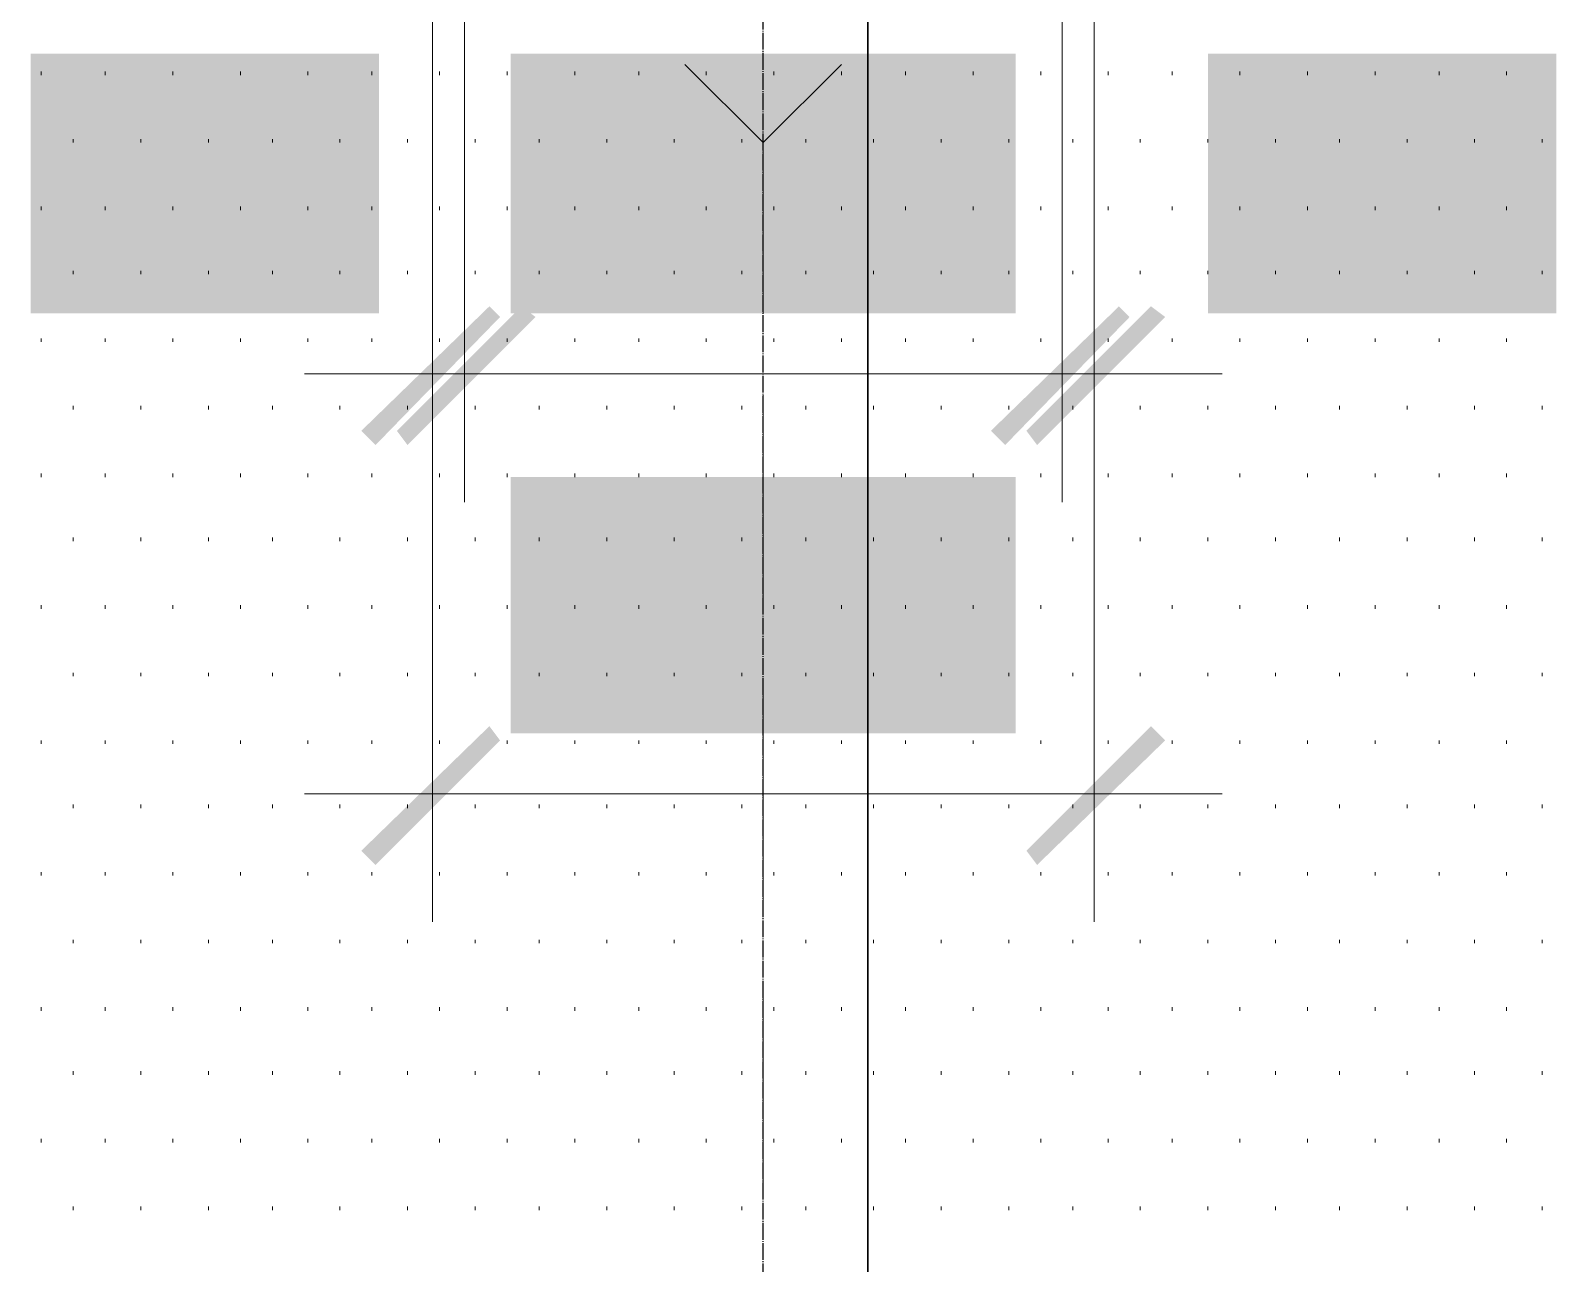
# Model space of a CAD drawing. Header units: millimetres. Extents: x -383313 to -161684, y -117025 to 99224.
# Drawn here: x -326386 to -324570, y -13913 to -12446 of the extents above; entities that cross this region are included whole.
import ezdxf

# ---------------------------------------------------------------- set-up
doc = ezdxf.new("R2010")
doc.units = ezdxf.units.MM
doc.header["$MEASUREMENT"] = 0
doc.linetypes.add('PS-GOST2.303 5', pattern=[24, 20, -1.5, 1, -1.5])
doc.layers.add('001__КОНСТРУКТИВ__Стены наружные', color=7, linetype='Continuous', lineweight=30)
for name, color, linetype in [('PDF_Geometry', 7, 'Continuous'), ('PDF_Solid Fills', 7, 'Continuous'), ('PS_Оси', 5, 'PS-GOST2.303 5')]:
    doc.layers.add(name, color=color, linetype=linetype)

# ---------------------------------------------------------------- blocks, each defined once
blk = doc.blocks.new('A$Cf5759c35')
at = {"layer": 'PDF_Solid Fills'}
for points in [[(32240.9, 5761.6), (32215.5, 5761.6), (32101.2, 5600.7), (32101.2, 5571.1), (32211.3, 5571.1), (32211.3, 5511.8), (32240.9, 5511.8), (32240.9, 5571.1), (32274.8, 5571.1), (32274.8, 5600.7), (32240.9, 5600.7), (32130.8, 5600.7), (32211.3, 5710.8)], [(32240.9, 5761.6), (32211.3, 5710.8), (32211.3, 5600.7), (32130.8, 5600.7), (32240.9, 5600.7)], [(32389.1, 5761.6), (32389.1, 5761.6), (32363.7, 5761.6), (32359.4, 5757.3), (32355.2, 5757.3), (32346.7, 5753.1), (32342.5, 5748.9), (32342.5, 5748.9), (32338.3, 5744.6), (32334, 5736.2), (32389.1, 5736.2), (32389.1, 5736.2), (32397.5, 5736.2), (32401.8, 5736.2), (32410.2, 5731.9), (32414.5, 5727.7), (32418.7, 5723.5), (32422.9, 5715), (32422.9, 5715), (32427.2, 5710.8), (32427.2, 5706.5), (32431.4, 5702.3), (32431.4, 5698.1), (32431.4, 5693.8), (32435.6, 5685.4), (32435.6, 5676.9), (32435.6, 5672.7), (32435.6, 5664.2), (32435.6, 5655.7), (32435.6, 5643), (32435.6, 5634.6), (32435.6, 5634.6), (32435.6, 5621.9), (32435.6, 5613.4), (32435.6, 5604.9), (32435.6, 5596.5), (32435.6, 5592.2), (32435.6, 5583.8), (32431.4, 5575.3), (32431.4, 5571.1), (32431.4, 5566.8), (32427.2, 5562.6), (32427.2, 5558.4), (32422.9, 5554.1), (32422.9, 5549.9), (32418.7, 5545.7), (32410.2, 5541.4), (32406, 5537.2), (32401.8, 5533), (32393.3, 5533), (32389.1, 5533), (32334, 5528.7), (32338.3, 5524.5), (32342.5, 5520.3), (32346.7, 5516), (32355.2, 5516), (32359.4, 5511.8), (32367.9, 5511.8), (32372.1, 5507.6), (32380.6, 5507.6), (32389.1, 5507.6), (32389.1, 5507.6), (32397.5, 5507.6), (32401.8, 5507.6), (32410.2, 5511.8), (32414.5, 5511.8), (32422.9, 5516), (32427.2, 5520.3), (32431.4, 5520.3), (32435.6, 5524.5), (32439.9, 5528.7), (32444.1, 5533), (32448.3, 5537.2), (32452.6, 5545.7), (32452.6, 5549.9), (32456.8, 5558.4), (32461, 5562.6), (32461, 5566.8), (32461, 5571.1), (32465.3, 5575.3), (32465.3, 5583.8), (32465.3, 5588), (32465.3, 5596.5), (32469.5, 5604.9), (32469.5, 5609.2), (32469.5, 5617.6), (32469.5, 5626.1), (32469.5, 5634.6), (32469.5, 5638.8), (32469.5, 5647.3), (32469.5, 5655.7), (32469.5, 5664.2), (32469.5, 5668.4), (32465.3, 5676.9), (32465.3, 5681.1), (32465.3, 5689.6), (32465.3, 5693.8), (32461, 5702.3), (32461, 5706.5), (32456.8, 5715), (32452.6, 5719.2), (32452.6, 5727.7), (32448.3, 5731.9), (32448.3, 5731.9), (32444.1, 5736.2), (32439.9, 5740.4), (32435.6, 5748.9), (32427.2, 5753.1), (32422.9, 5753.1), (32422.9, 5757.3), (32414.5, 5757.3), (32410.2, 5761.6), (32401.8, 5761.6), (32393.3, 5761.6)], [(32833.6, 5757.3), (32672.7, 5757.3), (32672.7, 5727.7), (32795.5, 5727.7), (32791.2, 5727.7), (32791.2, 5723.5), (32787, 5719.2), (32782.8, 5710.8), (32778.5, 5706.5), (32774.3, 5702.3), (32770.1, 5693.8), (32765.8, 5689.6), (32761.6, 5685.4), (32757.4, 5676.9), (32753.1, 5668.4), (32748.9, 5664.2), (32748.9, 5660), (32744.7, 5655.7), (32744.7, 5647.3), (32740.4, 5643), (32736.2, 5634.6), (32736.2, 5630.3), (32732, 5621.9), (32727.7, 5617.6), (32727.7, 5609.2), (32723.5, 5604.9), (32723.5, 5596.5), (32719.3, 5588), (32719.3, 5583.8), (32719.3, 5579.5), (32715, 5571.1), (32715, 5562.6), (32710.8, 5558.4), (32710.8, 5549.9), (32710.8, 5541.4), (32710.8, 5537.2), (32706.6, 5528.7), (32706.6, 5524.5), (32706.6, 5516), (32706.6, 5511.8), (32740.4, 5511.8), (32740.4, 5511.8), (32740.4, 5520.3), (32740.4, 5528.7), (32740.4, 5533), (32740.4, 5541.4), (32744.7, 5549.9), (32744.7, 5554.1), (32744.7, 5562.6), (32748.9, 5566.8), (32748.9, 5575.3), (32748.9, 5579.5), (32753.1, 5583.8), (32753.1, 5592.2), (32757.4, 5596.5), (32757.4, 5604.9), (32761.6, 5609.2), (32761.6, 5617.6), (32765.8, 5621.9), (32770.1, 5630.3), (32770.1, 5634.6), (32774.3, 5643), (32778.5, 5647.3), (32778.5, 5655.7), (32782.8, 5660), (32787, 5668.4), (32791.2, 5672.7), (32795.5, 5681.1), (32799.7, 5685.4), (32803.9, 5693.8), (32808.2, 5698.1), (32808.2, 5706.5), (32812.4, 5710.8), (32816.6, 5715), (32820.9, 5719.2), (32825.1, 5727.7), (32829.3, 5731.9), (32833.6, 5736.2)], [(32981.7, 5761.6), (32960.6, 5761.6), (32956.3, 5757.3), (32952.1, 5753.1), (32947.9, 5744.6), (32943.6, 5740.4), (32939.4, 5736.2), (32935.2, 5727.7), (32930.9, 5727.7), (32922.5, 5723.5), (32918.2, 5719.2), (32914, 5715), (32905.5, 5710.8), (32947.9, 5706.5), (32947.9, 5511.8), (32981.7, 5511.8)], [(33142.6, 5761.6), (33142.6, 5761.6), (33117.2, 5761.6), (33113, 5757.3), (33108.7, 5757.3), (33100.3, 5753.1), (33096, 5748.9), (33096, 5748.9), (33091.8, 5744.6), (33087.6, 5736.2), (33142.6, 5736.2), (33142.6, 5736.2), (33151.1, 5736.2), (33155.3, 5736.2), (33163.8, 5731.9), (33168, 5727.7), (33172.2, 5723.5), (33176.5, 5715), (33176.5, 5715), (33180.7, 5710.8), (33180.7, 5706.5), (33184.9, 5702.3), (33184.9, 5698.1), (33184.9, 5693.8), (33189.2, 5685.4), (33189.2, 5676.9), (33189.2, 5672.7), (33189.2, 5664.2), (33189.2, 5655.7), (33189.2, 5643), (33189.2, 5634.6), (33189.2, 5634.6), (33189.2, 5621.9), (33189.2, 5613.4), (33189.2, 5604.9), (33189.2, 5596.5), (33189.2, 5592.2), (33189.2, 5583.8), (33184.9, 5575.3), (33184.9, 5571.1), (33184.9, 5566.8), (33180.7, 5562.6), (33180.7, 5558.4), (33176.5, 5554.1), (33176.5, 5549.9), (33172.2, 5545.7), (33163.8, 5541.4), (33159.5, 5537.2), (33155.3, 5533), (33146.8, 5533), (33142.6, 5533), (33087.6, 5528.7), (33091.8, 5524.5), (33096, 5520.3), (33100.3, 5516), (33108.7, 5516), (33113, 5511.8), (33121.4, 5511.8), (33125.7, 5507.6), (33134.1, 5507.6), (33142.6, 5507.6), (33142.6, 5507.6), (33151.1, 5507.6), (33155.3, 5507.6), (33163.8, 5511.8), (33168, 5511.8), (33176.5, 5516), (33180.7, 5520.3), (33184.9, 5520.3), (33189.2, 5524.5), (33193.4, 5528.7), (33197.6, 5533), (33201.9, 5537.2), (33206.1, 5545.7), (33206.1, 5549.9), (33210.3, 5558.4), (33214.6, 5562.6), (33214.6, 5566.8), (33214.6, 5571.1), (33218.8, 5575.3), (33218.8, 5583.8), (33218.8, 5588), (33218.8, 5596.5), (33223, 5604.9), (33223, 5609.2), (33223, 5617.6), (33223, 5626.1), (33223, 5634.6), (33223, 5638.8), (33223, 5647.3), (33223, 5655.7), (33223, 5664.2), (33223, 5668.4), (33218.8, 5676.9), (33218.8, 5681.1), (33218.8, 5689.6), (33218.8, 5693.8), (33214.6, 5702.3), (33214.6, 5706.5), (33210.3, 5715), (33206.1, 5719.2), (33206.1, 5727.7), (33201.9, 5731.9), (33201.9, 5731.9), (33197.6, 5736.2), (33193.4, 5740.4), (33189.2, 5748.9), (33180.7, 5753.1), (33176.5, 5753.1), (33176.5, 5757.3), (33168, 5757.3), (33163.8, 5761.6), (33155.3, 5761.6), (33146.8, 5761.6)], [(33637.9, 5761.6), (33612.5, 5761.6), (33498.2, 5600.7), (33498.2, 5571.1), (33608.3, 5571.1), (33608.3, 5511.8), (33637.9, 5511.8), (33637.9, 5571.1), (33671.8, 5571.1), (33671.8, 5600.7), (33637.9, 5600.7), (33527.8, 5600.7), (33608.3, 5710.8)], [(33637.9, 5761.6), (33608.3, 5710.8), (33608.3, 5600.7), (33527.8, 5600.7), (33637.9, 5600.7)], [(33786.1, 5761.6), (33786.1, 5761.6), (33760.7, 5761.6), (33756.4, 5757.3), (33752.2, 5757.3), (33743.7, 5753.1), (33739.5, 5748.9), (33739.5, 5748.9), (33735.3, 5744.6), (33731, 5736.2), (33786.1, 5736.2), (33786.1, 5736.2), (33794.5, 5736.2), (33798.8, 5736.2), (33807.2, 5731.9), (33811.5, 5727.7), (33815.7, 5723.5), (33819.9, 5715), (33819.9, 5715), (33824.2, 5710.8), (33824.2, 5706.5), (33828.4, 5702.3), (33828.4, 5698.1), (33828.4, 5693.8), (33832.6, 5685.4), (33832.6, 5676.9), (33832.6, 5672.7), (33832.6, 5664.2), (33832.6, 5655.7), (33832.6, 5643), (33832.6, 5634.6), (33832.6, 5634.6), (33832.6, 5621.9), (33832.6, 5613.4), (33832.6, 5604.9), (33832.6, 5596.5), (33832.6, 5592.2), (33832.6, 5583.8), (33828.4, 5575.3), (33828.4, 5571.1), (33828.4, 5566.8), (33824.2, 5562.6), (33824.2, 5558.4), (33819.9, 5554.1), (33819.9, 5549.9), (33815.7, 5545.7), (33807.2, 5541.4), (33803, 5537.2), (33798.8, 5533), (33790.3, 5533), (33786.1, 5533), (33731, 5528.7), (33735.3, 5524.5), (33739.5, 5520.3), (33743.7, 5516), (33752.2, 5516), (33756.4, 5511.8), (33764.9, 5511.8), (33769.1, 5507.6), (33777.6, 5507.6), (33786.1, 5507.6), (33786.1, 5507.6), (33794.5, 5507.6), (33798.8, 5507.6), (33807.2, 5511.8), (33811.5, 5511.8), (33819.9, 5516), (33824.2, 5520.3), (33828.4, 5520.3), (33832.6, 5524.5), (33836.9, 5528.7), (33841.1, 5533), (33845.3, 5537.2), (33849.6, 5545.7), (33849.6, 5549.9), (33853.8, 5558.4), (33858, 5562.6), (33858, 5566.8), (33858, 5571.1), (33862.3, 5575.3), (33862.3, 5583.8), (33862.3, 5588), (33862.3, 5596.5), (33866.5, 5604.9), (33866.5, 5609.2), (33866.5, 5617.6), (33866.5, 5626.1), (33866.5, 5634.6), (33866.5, 5638.8), (33866.5, 5647.3), (33866.5, 5655.7), (33866.5, 5664.2), (33866.5, 5668.4), (33862.3, 5676.9), (33862.3, 5681.1), (33862.3, 5689.6), (33862.3, 5693.8), (33858, 5702.3), (33858, 5706.5), (33853.8, 5715), (33849.6, 5719.2), (33849.6, 5727.7), (33845.3, 5731.9), (33845.3, 5731.9), (33841.1, 5736.2), (33836.9, 5740.4), (33832.6, 5748.9), (33824.2, 5753.1), (33819.9, 5753.1), (33819.9, 5757.3), (33811.5, 5757.3), (33807.2, 5761.6), (33798.8, 5761.6), (33790.3, 5761.6)], [(32334, 5736.2), (32329.8, 5731.9), (32325.6, 5727.7), (32321.3, 5719.2), (32317.1, 5715), (32317.1, 5706.5), (32312.9, 5706.5), (32312.9, 5698.1), (32312.9, 5693.8), (32308.6, 5685.4), (32308.6, 5681.1), (32308.6, 5672.7), (32308.6, 5668.4), (32308.6, 5660), (32308.6, 5651.5), (32304.4, 5643), (32304.4, 5634.6), (32304.4, 5630.3), (32304.4, 5621.9), (32308.6, 5613.4), (32308.6, 5604.9), (32308.6, 5596.5), (32308.6, 5588), (32308.6, 5583.8), (32312.9, 5575.3), (32312.9, 5571.1), (32317.1, 5562.6), (32317.1, 5558.4), (32321.3, 5554.1), (32321.3, 5545.7), (32325.6, 5541.4), (32329.8, 5537.2), (32329.8, 5533), (32334, 5528.7), (32389.1, 5533), (32384.8, 5533), (32380.6, 5533), (32372.1, 5537.2), (32367.9, 5537.2), (32363.7, 5541.4), (32355.2, 5545.7), (32351, 5554.1), (32351, 5554.1), (32351, 5558.4), (32346.7, 5562.6), (32346.7, 5566.8), (32342.5, 5571.1), (32342.5, 5579.5), (32342.5, 5583.8), (32338.3, 5592.2), (32338.3, 5600.7), (32338.3, 5609.2), (32338.3, 5617.6), (32338.3, 5626.1), (32338.3, 5634.6), (32338.3, 5643), (32338.3, 5651.5), (32338.3, 5660), (32338.3, 5668.4), (32338.3, 5676.9), (32342.5, 5681.1), (32342.5, 5689.6), (32342.5, 5693.8), (32346.7, 5702.3), (32346.7, 5706.5), (32351, 5710.8), (32351, 5715), (32355.2, 5719.2), (32359.4, 5723.5), (32363.7, 5727.7), (32367.9, 5731.9), (32372.1, 5736.2), (32380.6, 5736.2), (32389.1, 5736.2)], [(33087.6, 5736.2), (33083.3, 5731.9), (33079.1, 5727.7), (33074.9, 5719.2), (33070.6, 5715), (33070.6, 5706.5), (33066.4, 5706.5), (33066.4, 5698.1), (33066.4, 5693.8), (33062.2, 5685.4), (33062.2, 5681.1), (33062.2, 5672.7), (33062.2, 5668.4), (33062.2, 5660), (33062.2, 5651.5), (33057.9, 5643), (33057.9, 5634.6), (33057.9, 5630.3), (33057.9, 5621.9), (33062.2, 5613.4), (33062.2, 5604.9), (33062.2, 5596.5), (33062.2, 5588), (33062.2, 5583.8), (33066.4, 5575.3), (33066.4, 5571.1), (33070.6, 5562.6), (33070.6, 5558.4), (33074.9, 5554.1), (33074.9, 5545.7), (33079.1, 5541.4), (33083.3, 5537.2), (33083.3, 5533), (33087.6, 5528.7), (33142.6, 5533), (33138.4, 5533), (33134.1, 5533), (33125.7, 5537.2), (33121.4, 5537.2), (33117.2, 5541.4), (33108.7, 5545.7), (33104.5, 5554.1), (33104.5, 5554.1), (33104.5, 5558.4), (33100.3, 5562.6), (33100.3, 5566.8), (33096, 5571.1), (33096, 5579.5), (33096, 5583.8), (33091.8, 5592.2), (33091.8, 5600.7), (33091.8, 5609.2), (33091.8, 5617.6), (33091.8, 5626.1), (33091.8, 5634.6), (33091.8, 5643), (33091.8, 5651.5), (33091.8, 5660), (33091.8, 5668.4), (33091.8, 5676.9), (33096, 5681.1), (33096, 5689.6), (33096, 5693.8), (33100.3, 5702.3), (33100.3, 5706.5), (33104.5, 5710.8), (33104.5, 5715), (33108.7, 5719.2), (33113, 5723.5), (33117.2, 5727.7), (33121.4, 5731.9), (33125.7, 5736.2), (33134.1, 5736.2), (33142.6, 5736.2)], [(33731, 5736.2), (33726.8, 5731.9), (33722.6, 5727.7), (33718.3, 5719.2), (33714.1, 5715), (33714.1, 5706.5), (33709.9, 5706.5), (33709.9, 5698.1), (33709.9, 5693.8), (33705.6, 5685.4), (33705.6, 5681.1), (33705.6, 5672.7), (33705.6, 5668.4), (33705.6, 5660), (33705.6, 5651.5), (33701.4, 5643), (33701.4, 5634.6), (33701.4, 5630.3), (33701.4, 5621.9), (33705.6, 5613.4), (33705.6, 5604.9), (33705.6, 5596.5), (33705.6, 5588), (33705.6, 5583.8), (33709.9, 5575.3), (33709.9, 5571.1), (33714.1, 5562.6), (33714.1, 5558.4), (33718.3, 5554.1), (33718.3, 5545.7), (33722.6, 5541.4), (33726.8, 5537.2), (33726.8, 5533), (33731, 5528.7), (33786.1, 5533), (33781.8, 5533), (33777.6, 5533), (33769.1, 5537.2), (33764.9, 5537.2), (33760.7, 5541.4), (33752.2, 5545.7), (33748, 5554.1), (33748, 5554.1), (33748, 5558.4), (33743.7, 5562.6), (33743.7, 5566.8), (33739.5, 5571.1), (33739.5, 5579.5), (33739.5, 5583.8), (33735.3, 5592.2), (33735.3, 5600.7), (33735.3, 5609.2), (33735.3, 5617.6), (33735.3, 5626.1), (33735.3, 5634.6), (33735.3, 5643), (33735.3, 5651.5), (33735.3, 5660), (33735.3, 5668.4), (33735.3, 5676.9), (33739.5, 5681.1), (33739.5, 5689.6), (33739.5, 5693.8), (33743.7, 5702.3), (33743.7, 5706.5), (33748, 5710.8), (33748, 5715), (33752.2, 5719.2), (33756.4, 5723.5), (33760.7, 5727.7), (33764.9, 5731.9), (33769.1, 5736.2), (33777.6, 5736.2), (33786.1, 5736.2)], [(32905.5, 5710.8), (32901.3, 5706.5), (32897.1, 5702.3), (32888.6, 5698.1), (32888.6, 5668.4), (32888.6, 5672.7), (32897.1, 5672.7), (32901.3, 5676.9), (32905.5, 5676.9), (32914, 5681.1), (32922.5, 5685.4), (32922.5, 5685.4), (32926.7, 5689.6), (32935.2, 5693.8), (32939.4, 5698.1), (32943.6, 5702.3), (32947.9, 5706.5)], [(32833.6, 5257.8), (32672.7, 5257.8), (32672.7, 5228.2), (32795.5, 5228.2), (32791.2, 5228.2), (32791.2, 5223.9), (32787, 5219.7), (32782.8, 5211.2), (32778.5, 5207), (32774.3, 5202.8), (32770.1, 5194.3), (32765.8, 5190.1), (32761.6, 5185.8), (32757.4, 5177.4), (32753.1, 5168.9), (32748.9, 5164.7), (32748.9, 5160.4), (32744.7, 5156.2), (32744.7, 5147.7), (32740.4, 5143.5), (32736.2, 5135), (32736.2, 5130.8), (32732, 5122.3), (32727.7, 5118.1), (32727.7, 5109.6), (32723.5, 5105.4), (32723.5, 5096.9), (32719.3, 5088.5), (32719.3, 5084.2), (32719.3, 5080), (32715, 5071.5), (32715, 5063.1), (32710.8, 5058.8), (32710.8, 5050.4), (32710.8, 5041.9), (32710.8, 5037.7), (32706.6, 5029.2), (32706.6, 5025), (32706.6, 5016.5), (32706.6, 5012.3), (32740.4, 5012.3), (32740.4, 5012.3), (32740.4, 5020.7), (32740.4, 5029.2), (32740.4, 5033.4), (32740.4, 5041.9), (32744.7, 5050.4), (32744.7, 5054.6), (32744.7, 5063.1), (32748.9, 5067.3), (32748.9, 5075.8), (32748.9, 5080), (32753.1, 5084.2), (32753.1, 5092.7), (32757.4, 5096.9), (32757.4, 5105.4), (32761.6, 5109.6), (32761.6, 5118.1), (32765.8, 5122.3), (32770.1, 5130.8), (32770.1, 5135), (32774.3, 5143.5), (32778.5, 5147.7), (32778.5, 5156.2), (32782.8, 5160.4), (32787, 5168.9), (32791.2, 5173.1), (32795.5, 5181.6), (32799.7, 5185.8), (32803.9, 5194.3), (32808.2, 5198.5), (32808.2, 5207), (32812.4, 5211.2), (32816.6, 5215.5), (32820.9, 5219.7), (32825.1, 5228.2), (32829.3, 5232.4), (32833.6, 5236.6)], [(32943.6, 5262), (32943.6, 5262), (32922.5, 5262), (32914, 5257.8), (32909.8, 5257.8), (32901.3, 5253.6), (32897.1, 5249.3), (32892.8, 5245.1), (32888.6, 5240.9), (32947.9, 5236.6), (32952.1, 5236.6), (32960.6, 5236.6), (32964.8, 5232.4), (32969, 5232.4), (32977.5, 5228.2), (32981.7, 5223.9), (32981.7, 5219.7), (32986, 5215.5), (32990.2, 5207), (32994.4, 5202.8), (32994.4, 5194.3), (32994.4, 5190.1), (32994.4, 5181.6), (32994.4, 5177.4), (32994.4, 5168.9), (32994.4, 5160.4), (32990.2, 5156.2), (32990.2, 5147.7), (32986, 5143.5), (32981.7, 5139.3), (32977.5, 5135), (32973.3, 5130.8), (32998.7, 5130.8), (32998.7, 5122.3), (32998.7, 5122.3), (32998.7, 5113.9), (32998.7, 5105.4), (32998.7, 5101.2), (32994.4, 5092.7), (32994.4, 5084.2), (32994.4, 5084.2), (32990.2, 5075.8), (32990.2, 5067.3), (32986, 5063.1), (32981.7, 5058.8), (32981.7, 5054.6), (32977.5, 5050.4), (32969, 5041.9), (32964.8, 5037.7), (32960.6, 5037.7), (32956.3, 5033.4), (32947.9, 5033.4), (32939.4, 5033.4), (32998.7, 5029.2), (33002.9, 5033.4), (33007.1, 5041.9), (33011.4, 5046.1), (33011.4, 5054.6), (33015.6, 5058.8), (33019.8, 5067.3), (33019.8, 5067.3), (33019.8, 5071.5), (33024.1, 5075.8), (33024.1, 5084.2), (33024.1, 5088.5), (33028.3, 5096.9), (33028.3, 5101.2), (33028.3, 5109.6), (33028.3, 5118.1), (33028.3, 5126.6), (33028.3, 5135), (33028.3, 5143.5), (33028.3, 5143.5), (33028.3, 5152), (33028.3, 5160.4), (33028.3, 5168.9), (33028.3, 5177.4), (33028.3, 5185.8), (33024.1, 5190.1), (33024.1, 5198.5), (33024.1, 5202.8), (33019.8, 5207), (33019.8, 5211.2), (33019.8, 5215.5), (33015.6, 5219.7), (33011.4, 5228.2), (33007.1, 5232.4), (33002.9, 5236.6), (32998.7, 5240.9), (32994.4, 5245.1), (32990.2, 5249.3), (32981.7, 5253.6), (32977.5, 5257.8), (32969, 5257.8), (32964.8, 5262), (32956.3, 5262), (32952.1, 5262)], [(33142.6, 5262), (33142.6, 5262), (33117.2, 5262), (33113, 5257.8), (33108.7, 5257.8), (33100.3, 5253.6), (33096, 5249.3), (33096, 5249.3), (33091.8, 5245.1), (33087.6, 5236.6), (33142.6, 5236.6), (33142.6, 5236.6), (33151.1, 5236.6), (33155.3, 5236.6), (33163.8, 5232.4), (33168, 5228.2), (33172.2, 5223.9), (33176.5, 5215.5), (33176.5, 5215.5), (33180.7, 5211.2), (33180.7, 5207), (33184.9, 5202.8), (33184.9, 5198.5), (33184.9, 5194.3), (33189.2, 5185.8), (33189.2, 5177.4), (33189.2, 5173.1), (33189.2, 5164.7), (33189.2, 5156.2), (33189.2, 5143.5), (33189.2, 5135), (33189.2, 5135), (33189.2, 5122.3), (33189.2, 5113.9), (33189.2, 5105.4), (33189.2, 5096.9), (33189.2, 5092.7), (33189.2, 5084.2), (33184.9, 5075.8), (33184.9, 5071.5), (33184.9, 5067.3), (33180.7, 5063.1), (33180.7, 5058.8), (33176.5, 5054.6), (33176.5, 5050.4), (33172.2, 5046.1), (33163.8, 5041.9), (33159.5, 5037.7), (33155.3, 5033.4), (33146.8, 5033.4), (33142.6, 5033.4), (33087.6, 5029.2), (33091.8, 5025), (33096, 5020.7), (33100.3, 5016.5), (33108.7, 5016.5), (33113, 5012.3), (33121.4, 5012.3), (33125.7, 5008), (33134.1, 5008), (33142.6, 5008), (33142.6, 5008), (33151.1, 5008), (33155.3, 5008), (33163.8, 5012.3), (33168, 5012.3), (33176.5, 5016.5), (33180.7, 5020.7), (33184.9, 5020.7), (33189.2, 5025), (33193.4, 5029.2), (33197.6, 5033.4), (33201.9, 5037.7), (33206.1, 5046.1), (33206.1, 5050.4), (33210.3, 5058.8), (33214.6, 5063.1), (33214.6, 5067.3), (33214.6, 5071.5), (33218.8, 5075.8), (33218.8, 5084.2), (33218.8, 5088.5), (33218.8, 5096.9), (33223, 5105.4), (33223, 5109.6), (33223, 5118.1), (33223, 5126.6), (33223, 5135), (33223, 5139.3), (33223, 5147.7), (33223, 5156.2), (33223, 5164.7), (33223, 5168.9), (33218.8, 5177.4), (33218.8, 5181.6), (33218.8, 5190.1), (33218.8, 5194.3), (33214.6, 5202.8), (33214.6, 5207), (33210.3, 5215.5), (33206.1, 5219.7), (33206.1, 5228.2), (33201.9, 5232.4), (33201.9, 5232.4), (33197.6, 5236.6), (33193.4, 5240.9), (33189.2, 5249.3), (33180.7, 5253.6), (33176.5, 5253.6), (33176.5, 5257.8), (33168, 5257.8), (33163.8, 5262), (33155.3, 5262), (33146.8, 5262)], [(32888.6, 5240.9), (32884.4, 5236.6), (32880.1, 5232.4), (32875.9, 5223.9), (32871.7, 5219.7), (32871.7, 5215.5), (32867.4, 5207), (32867.4, 5202.8), (32867.4, 5194.3), (32863.2, 5185.8), (32863.2, 5177.4), (32863.2, 5173.1), (32867.4, 5168.9), (32867.4, 5160.4), (32867.4, 5152), (32871.7, 5147.7), (32871.7, 5139.3), (32875.9, 5135), (32880.1, 5130.8), (32880.1, 5122.3), (32884.4, 5118.1), (32947.9, 5122.3), (32939.4, 5122.3), (32935.2, 5126.6), (32926.7, 5126.6), (32922.5, 5130.8), (32918.2, 5135), (32909.8, 5139.3), (32909.8, 5139.3), (32905.5, 5143.5), (32901.3, 5152), (32901.3, 5156.2), (32897.1, 5164.7), (32897.1, 5168.9), (32897.1, 5177.4), (32897.1, 5185.8), (32897.1, 5190.1), (32901.3, 5198.5), (32901.3, 5202.8), (32905.5, 5211.2), (32905.5, 5215.5), (32909.8, 5219.7), (32918.2, 5228.2), (32922.5, 5232.4), (32926.7, 5232.4), (32935.2, 5236.6), (32939.4, 5236.6), (32947.9, 5236.6)], [(33087.6, 5236.6), (33083.3, 5232.4), (33079.1, 5228.2), (33074.9, 5219.7), (33070.6, 5215.5), (33070.6, 5207), (33066.4, 5207), (33066.4, 5198.5), (33066.4, 5194.3), (33062.2, 5185.8), (33062.2, 5181.6), (33062.2, 5173.1), (33062.2, 5168.9), (33062.2, 5160.4), (33062.2, 5152), (33057.9, 5143.5), (33057.9, 5135), (33057.9, 5130.8), (33057.9, 5122.3), (33062.2, 5113.9), (33062.2, 5105.4), (33062.2, 5096.9), (33062.2, 5088.5), (33062.2, 5084.2), (33066.4, 5075.8), (33066.4, 5071.5), (33070.6, 5063.1), (33070.6, 5058.8), (33074.9, 5054.6), (33074.9, 5046.1), (33079.1, 5041.9), (33083.3, 5037.7), (33083.3, 5033.4), (33087.6, 5029.2), (33142.6, 5033.4), (33138.4, 5033.4), (33134.1, 5033.4), (33125.7, 5037.7), (33121.4, 5037.7), (33117.2, 5041.9), (33108.7, 5046.1), (33104.5, 5054.6), (33104.5, 5054.6), (33104.5, 5058.8), (33100.3, 5063.1), (33100.3, 5067.3), (33096, 5071.5), (33096, 5080), (33096, 5084.2), (33091.8, 5092.7), (33091.8, 5101.2), (33091.8, 5109.6), (33091.8, 5118.1), (33091.8, 5126.6), (33091.8, 5135), (33091.8, 5143.5), (33091.8, 5152), (33091.8, 5160.4), (33091.8, 5168.9), (33091.8, 5177.4), (33096, 5181.6), (33096, 5190.1), (33096, 5194.3), (33100.3, 5202.8), (33100.3, 5207), (33104.5, 5211.2), (33104.5, 5215.5), (33108.7, 5219.7), (33113, 5223.9), (33117.2, 5228.2), (33121.4, 5232.4), (33125.7, 5236.6), (33134.1, 5236.6), (33142.6, 5236.6)], [(32973.3, 5130.8), (32964.8, 5126.6), (32952.1, 5126.6), (32947.9, 5122.3), (32884.4, 5118.1), (32888.6, 5118.1), (32897.1, 5113.9), (32901.3, 5109.6), (32905.5, 5105.4), (32914, 5101.2), (32918.2, 5101.2), (32926.7, 5096.9), (32930.9, 5096.9), (32939.4, 5096.9), (32939.4, 5096.9), (32947.9, 5096.9), (32956.3, 5096.9), (32960.6, 5101.2), (32969, 5101.2), (32973.3, 5105.4), (32973.3, 5105.4), (32981.7, 5109.6), (32986, 5113.9), (32990.2, 5118.1), (32994.4, 5122.3), (32998.7, 5130.8)], [(32897.1, 5071.5), (32871.7, 5071.5), (32871.7, 5058.8), (32875.9, 5050.4), (32875.9, 5046.1), (32880.1, 5037.7), (32884.4, 5033.4), (32888.6, 5029.2), (32892.8, 5025), (32892.8, 5020.7), (32901.3, 5016.5), (32905.5, 5016.5), (32909.8, 5012.3), (32918.2, 5012.3), (32926.7, 5008), (32930.9, 5008), (32939.4, 5008), (32943.6, 5008), (32952.1, 5008), (32956.3, 5008), (32964.8, 5012.3), (32969, 5012.3), (32977.5, 5016.5), (32981.7, 5020.7), (32990.2, 5020.7), (32994.4, 5025), (32998.7, 5029.2), (32939.4, 5033.4), (32939.4, 5033.4), (32930.9, 5033.4), (32922.5, 5037.7), (32918.2, 5037.7), (32914, 5041.9), (32909.8, 5046.1), (32905.5, 5050.4), (32901.3, 5058.8), (32901.3, 5063.1)]]:
    blk.add_hatch(color=8, dxfattribs=at).paths.add_polyline_path(points)
at = {"layer": 'PDF_Geometry', "color": 8, "lineweight": 13}
for points in [[(32592.3, 5257.8), (32592.3, 6256.9)], [(33303.5, 5257.8), (33303.5, 6256.9)]]:
    blk.add_lwpolyline(points, close=True, dxfattribs=at)
for points in [[(32554.2, 4758.3), (32554.2, 6218.8), (32554.2, 5257.8)], [(33341.6, 4758.3), (33341.6, 6218.8), (33341.6, 5257.8)], [(32854.7, 5778.5), (32947.9, 5685.4), (33041, 5778.5)], [(32947.9, 5685.4), (32947.9, 5482.2)], [(32744.7, 5410.2), (32592.3, 5410.2), (32554.2, 5410.2), (32401.8, 5410.2)], [(33451.6, 5410.2), (32592.3, 5410.2), (32444.1, 5410.2)], [(33494, 5410.2), (33341.6, 5410.2), (33303.5, 5410.2), (33151.1, 5410.2)], [(32947.9, 5384.8), (32947.9, 5135)], [(32947.9, 5033.4), (32947.9, 4783.7)], [(32401.8, 4910.7), (33494, 4910.7)], [(32947.9, 4682.1), (32947.9, 4432.3)]]:
    blk.add_lwpolyline(points, dxfattribs=at)
at = {"layer": 'PDF_Geometry', "color": 8, "lineweight": 9}
for points in [[(32088.5, 5765.8), (32088.5, 5770)], [(32164.7, 5765.8), (32164.7, 5770)], [(32245.1, 5765.8), (32245.1, 5770)], [(32325.6, 5765.8), (32325.6, 5770)], [(32406, 5765.8), (32406, 5770)], [(32482.2, 5765.8), (32482.2, 5770)], [(32562.6, 5765.8), (32562.6, 5770)], [(32643.1, 5765.8), (32643.1, 5770)], [(32723.5, 5765.8), (32723.5, 5770)], [(32799.7, 5765.8), (32799.7, 5770)], [(32880.1, 5765.8), (32880.1, 5770)], [(32960.6, 5765.8), (32960.6, 5770)], [(33041, 5765.8), (33041, 5770)], [(33117.2, 5765.8), (33117.2, 5770)], [(33197.6, 5765.8), (33197.6, 5770)], [(33278.1, 5765.8), (33278.1, 5770)], [(33358.5, 5765.8), (33358.5, 5770)], [(33434.7, 5765.8), (33434.7, 5770)], [(33515.1, 5765.8), (33515.1, 5770)], [(33595.6, 5765.8), (33595.6, 5770)], [(33676, 5765.8), (33676, 5770)], [(33752.2, 5765.8), (33752.2, 5770)], [(33832.6, 5765.8), (33832.6, 5770)], [(32126.6, 5685.4), (32126.6, 5689.6)], [(32207, 5685.4), (32207, 5689.6)], [(32287.5, 5685.4), (32287.5, 5689.6)], [(32363.7, 5685.4), (32363.7, 5689.6)], [(32444.1, 5685.4), (32444.1, 5689.6)], [(32524.5, 5685.4), (32524.5, 5689.6)], [(32605, 5685.4), (32605, 5689.6)], [(32681.2, 5685.4), (32681.2, 5689.6)], [(32761.6, 5685.4), (32761.6, 5689.6)], [(32842, 5685.4), (32842, 5689.6)], [(32922.5, 5685.4), (32922.5, 5689.6)], [(32998.7, 5685.4), (32998.7, 5689.6)], [(33079.1, 5685.4), (33079.1, 5689.6)], [(33159.5, 5685.4), (33159.5, 5689.6)], [(33240, 5685.4), (33240, 5689.6)], [(33316.2, 5685.4), (33316.2, 5689.6)], [(33396.6, 5685.4), (33396.6, 5689.6)], [(33477, 5685.4), (33477, 5689.6)], [(33557.5, 5685.4), (33557.5, 5689.6)], [(33633.7, 5685.4), (33633.7, 5689.6)], [(33714.1, 5685.4), (33714.1, 5689.6)], [(33794.5, 5685.4), (33794.5, 5689.6)], [(33875, 5685.4), (33875, 5689.6)], [(32088.5, 5604.9), (32088.5, 5609.2)], [(32164.7, 5604.9), (32164.7, 5609.2)], [(32245.1, 5604.9), (32245.1, 5609.2)], [(32325.6, 5604.9), (32325.6, 5609.2)], [(32406, 5604.9), (32406, 5609.2)], [(32482.2, 5604.9), (32482.2, 5609.2)], [(32562.6, 5604.9), (32562.6, 5609.2)], [(32643.1, 5604.9), (32643.1, 5609.2)], [(32723.5, 5604.9), (32723.5, 5609.2)], [(32799.7, 5604.9), (32799.7, 5609.2)], [(32880.1, 5604.9), (32880.1, 5609.2)], [(32960.6, 5604.9), (32960.6, 5609.2)], [(33041, 5604.9), (33041, 5609.2)], [(33117.2, 5604.9), (33117.2, 5609.2)], [(33197.6, 5604.9), (33197.6, 5609.2)], [(33278.1, 5604.9), (33278.1, 5609.2)], [(33358.5, 5604.9), (33358.5, 5609.2)], [(33434.7, 5604.9), (33434.7, 5609.2)], [(33515.1, 5604.9), (33515.1, 5609.2)], [(33595.6, 5604.9), (33595.6, 5609.2)], [(33676, 5604.9), (33676, 5609.2)], [(33752.2, 5604.9), (33752.2, 5609.2)], [(33832.6, 5604.9), (33832.6, 5609.2)], [(32126.6, 5528.7), (32126.6, 5533)], [(32207, 5528.7), (32207, 5533)], [(32287.5, 5528.7), (32287.5, 5533)], [(32363.7, 5528.7), (32363.7, 5533)], [(32444.1, 5528.7), (32444.1, 5533)], [(32524.5, 5528.7), (32524.5, 5533)], [(32605, 5528.7), (32605, 5533)], [(32681.2, 5528.7), (32681.2, 5533)], [(32761.6, 5528.7), (32761.6, 5533)], [(32842, 5528.7), (32842, 5533)], [(32922.5, 5528.7), (32922.5, 5533)], [(32998.7, 5528.7), (32998.7, 5533)], [(33079.1, 5528.7), (33079.1, 5533)], [(33159.5, 5528.7), (33159.5, 5533)], [(33240, 5528.7), (33240, 5533)], [(33316.2, 5528.7), (33316.2, 5533)], [(33396.6, 5528.7), (33396.6, 5533)], [(33477, 5528.7), (33477, 5533)], [(33557.5, 5528.7), (33557.5, 5533)], [(33633.7, 5528.7), (33633.7, 5533)], [(33714.1, 5528.7), (33714.1, 5533)], [(33794.5, 5528.7), (33794.5, 5533)], [(33875, 5528.7), (33875, 5533)], [(32088.5, 5448.3), (32088.5, 5452.5)], [(32164.7, 5448.3), (32164.7, 5452.5)], [(32245.1, 5448.3), (32245.1, 5452.5)], [(32325.6, 5448.3), (32325.6, 5452.5)], [(32406, 5448.3), (32406, 5452.5)], [(32482.2, 5448.3), (32482.2, 5452.5)], [(32562.6, 5448.3), (32562.6, 5452.5)], [(32643.1, 5448.3), (32643.1, 5452.5)], [(32723.5, 5448.3), (32723.5, 5452.5)], [(32799.7, 5448.3), (32799.7, 5452.5)], [(32880.1, 5448.3), (32880.1, 5452.5)], [(32960.6, 5448.3), (32960.6, 5452.5)], [(33041, 5448.3), (33041, 5452.5)], [(33117.2, 5448.3), (33117.2, 5452.5)], [(33197.6, 5448.3), (33197.6, 5452.5)], [(33278.1, 5448.3), (33278.1, 5452.5)], [(33358.5, 5448.3), (33358.5, 5452.5)], [(33434.7, 5448.3), (33434.7, 5452.5)], [(33515.1, 5448.3), (33515.1, 5452.5)], [(33595.6, 5448.3), (33595.6, 5452.5)], [(33676, 5448.3), (33676, 5452.5)], [(33752.2, 5448.3), (33752.2, 5452.5)], [(33832.6, 5448.3), (33832.6, 5452.5)], [(32126.6, 5367.9), (32126.6, 5372.1)], [(32207, 5367.9), (32207, 5372.1)], [(32287.5, 5367.9), (32287.5, 5372.1)], [(32363.7, 5367.9), (32363.7, 5372.1)], [(32444.1, 5367.9), (32444.1, 5372.1)], [(32524.5, 5367.9), (32524.5, 5372.1)], [(32605, 5367.9), (32605, 5372.1)], [(32681.2, 5367.9), (32681.2, 5372.1)], [(32761.6, 5367.9), (32761.6, 5372.1)], [(32842, 5367.9), (32842, 5372.1)], [(32922.5, 5367.9), (32922.5, 5372.1)], [(32998.7, 5367.9), (32998.7, 5372.1)], [(33079.1, 5367.9), (33079.1, 5372.1)], [(33159.5, 5367.9), (33159.5, 5372.1)], [(33240, 5367.9), (33240, 5372.1)], [(33316.2, 5367.9), (33316.2, 5372.1)], [(33396.6, 5367.9), (33396.6, 5372.1)], [(33477, 5367.9), (33477, 5372.1)], [(33557.5, 5367.9), (33557.5, 5372.1)], [(33633.7, 5367.9), (33633.7, 5372.1)], [(33714.1, 5367.9), (33714.1, 5372.1)], [(33794.5, 5367.9), (33794.5, 5372.1)], [(33875, 5367.9), (33875, 5372.1)], [(32088.5, 5287.4), (32088.5, 5291.7)], [(32164.7, 5287.4), (32164.7, 5291.7)], [(32245.1, 5287.4), (32245.1, 5291.7)], [(32325.6, 5287.4), (32325.6, 5291.7)], [(32406, 5287.4), (32406, 5291.7)], [(32482.2, 5287.4), (32482.2, 5291.7)], [(32562.6, 5287.4), (32562.6, 5291.7)], [(32643.1, 5287.4), (32643.1, 5291.7)], [(32723.5, 5287.4), (32723.5, 5291.7)], [(32799.7, 5287.4), (32799.7, 5291.7)], [(32880.1, 5287.4), (32880.1, 5291.7)], [(32960.6, 5287.4), (32960.6, 5291.7)], [(33041, 5287.4), (33041, 5291.7)], [(33117.2, 5287.4), (33117.2, 5291.7)], [(33197.6, 5287.4), (33197.6, 5291.7)], [(33278.1, 5287.4), (33278.1, 5291.7)], [(33358.5, 5287.4), (33358.5, 5291.7)], [(33434.7, 5287.4), (33434.7, 5291.7)], [(33515.1, 5287.4), (33515.1, 5291.7)], [(33595.6, 5287.4), (33595.6, 5291.7)], [(33676, 5287.4), (33676, 5291.7)], [(33752.2, 5287.4), (33752.2, 5291.7)], [(33832.6, 5287.4), (33832.6, 5291.7)], [(32126.6, 5211.2), (32126.6, 5215.5)], [(32207, 5211.2), (32207, 5215.5)], [(32287.5, 5211.2), (32287.5, 5215.5)], [(32363.7, 5211.2), (32363.7, 5215.5)], [(32444.1, 5211.2), (32444.1, 5215.5)], [(32524.5, 5211.2), (32524.5, 5215.5)], [(32605, 5211.2), (32605, 5215.5)], [(32681.2, 5211.2), (32681.2, 5215.5)], [(32761.6, 5211.2), (32761.6, 5215.5)], [(32842, 5211.2), (32842, 5215.5)], [(32922.5, 5211.2), (32922.5, 5215.5)], [(32998.7, 5211.2), (32998.7, 5215.5)], [(33079.1, 5211.2), (33079.1, 5215.5)], [(33159.5, 5211.2), (33159.5, 5215.5)], [(33240, 5211.2), (33240, 5215.5)], [(33316.2, 5211.2), (33316.2, 5215.5)], [(33396.6, 5211.2), (33396.6, 5215.5)], [(33477, 5211.2), (33477, 5215.5)], [(33557.5, 5211.2), (33557.5, 5215.5)], [(33633.7, 5211.2), (33633.7, 5215.5)], [(33714.1, 5211.2), (33714.1, 5215.5)], [(33794.5, 5211.2), (33794.5, 5215.5)], [(33875, 5211.2), (33875, 5215.5)], [(32088.5, 5130.8), (32088.5, 5135)], [(32164.7, 5130.8), (32164.7, 5135)], [(32245.1, 5130.8), (32245.1, 5135)], [(32325.6, 5130.8), (32325.6, 5135)], [(32406, 5130.8), (32406, 5135)], [(32482.2, 5130.8), (32482.2, 5135)], [(32562.6, 5130.8), (32562.6, 5135)], [(32643.1, 5130.8), (32643.1, 5135)], [(32723.5, 5130.8), (32723.5, 5135)], [(32799.7, 5130.8), (32799.7, 5135)], [(32880.1, 5130.8), (32880.1, 5135)], [(32960.6, 5130.8), (32960.6, 5135)], [(33041, 5130.8), (33041, 5135)], [(33117.2, 5130.8), (33117.2, 5135)], [(33197.6, 5130.8), (33197.6, 5135)], [(33278.1, 5130.8), (33278.1, 5135)], [(33358.5, 5130.8), (33358.5, 5135)], [(33434.7, 5130.8), (33434.7, 5135)], [(33515.1, 5130.8), (33515.1, 5135)], [(33595.6, 5130.8), (33595.6, 5135)], [(33676, 5130.8), (33676, 5135)], [(33752.2, 5130.8), (33752.2, 5135)], [(33832.6, 5130.8), (33832.6, 5135)], [(32126.6, 5050.4), (32126.6, 5054.6)], [(32207, 5050.4), (32207, 5054.6)], [(32287.5, 5050.4), (32287.5, 5054.6)], [(32363.7, 5050.4), (32363.7, 5054.6)], [(32444.1, 5050.4), (32444.1, 5054.6)], [(32524.5, 5050.4), (32524.5, 5054.6)], [(32605, 5050.4), (32605, 5054.6)], [(32681.2, 5050.4), (32681.2, 5054.6)], [(32761.6, 5050.4), (32761.6, 5054.6)], [(32842, 5050.4), (32842, 5054.6)], [(32922.5, 5050.4), (32922.5, 5054.6)], [(32998.7, 5050.4), (32998.7, 5054.6)], [(33079.1, 5050.4), (33079.1, 5054.6)], [(33159.5, 5050.4), (33159.5, 5054.6)], [(33240, 5050.4), (33240, 5054.6)], [(33316.2, 5050.4), (33316.2, 5054.6)], [(33396.6, 5050.4), (33396.6, 5054.6)], [(33477, 5050.4), (33477, 5054.6)], [(33557.5, 5050.4), (33557.5, 5054.6)], [(33633.7, 5050.4), (33633.7, 5054.6)], [(33714.1, 5050.4), (33714.1, 5054.6)], [(33794.5, 5050.4), (33794.5, 5054.6)], [(33875, 5050.4), (33875, 5054.6)], [(32088.5, 4969.9), (32088.5, 4974.2)], [(32164.7, 4969.9), (32164.7, 4974.2)], [(32245.1, 4969.9), (32245.1, 4974.2)], [(32325.6, 4969.9), (32325.6, 4974.2)], [(32406, 4969.9), (32406, 4974.2)], [(32482.2, 4969.9), (32482.2, 4974.2)], [(32562.6, 4969.9), (32562.6, 4974.2)], [(32643.1, 4969.9), (32643.1, 4974.2)], [(32723.5, 4969.9), (32723.5, 4974.2)], [(32799.7, 4969.9), (32799.7, 4974.2)], [(32880.1, 4969.9), (32880.1, 4974.2)], [(32960.6, 4969.9), (32960.6, 4974.2)], [(33041, 4969.9), (33041, 4974.2)], [(33117.2, 4969.9), (33117.2, 4974.2)], [(33197.6, 4969.9), (33197.6, 4974.2)], [(33278.1, 4969.9), (33278.1, 4974.2)], [(33358.5, 4969.9), (33358.5, 4974.2)], [(33434.7, 4969.9), (33434.7, 4974.2)], [(33515.1, 4969.9), (33515.1, 4974.2)], [(33595.6, 4969.9), (33595.6, 4974.2)], [(33676, 4969.9), (33676, 4974.2)], [(33752.2, 4969.9), (33752.2, 4974.2)], [(33832.6, 4969.9), (33832.6, 4974.2)], [(32126.6, 4893.7), (32126.6, 4898)], [(32207, 4893.7), (32207, 4898)], [(32287.5, 4893.7), (32287.5, 4898)], [(32363.7, 4893.7), (32363.7, 4898)], [(32444.1, 4893.7), (32444.1, 4898)], [(32524.5, 4893.7), (32524.5, 4898)], [(32605, 4893.7), (32605, 4898)], [(32681.2, 4893.7), (32681.2, 4898)], [(32761.6, 4893.7), (32761.6, 4898)], [(32842, 4893.7), (32842, 4898)], [(32922.5, 4893.7), (32922.5, 4898)], [(32998.7, 4893.7), (32998.7, 4898)], [(33079.1, 4893.7), (33079.1, 4898)], [(33159.5, 4893.7), (33159.5, 4898)], [(33240, 4893.7), (33240, 4898)], [(33316.2, 4893.7), (33316.2, 4898)], [(33396.6, 4893.7), (33396.6, 4898)], [(33477, 4893.7), (33477, 4898)], [(33557.5, 4893.7), (33557.5, 4898)], [(33633.7, 4893.7), (33633.7, 4898)], [(33714.1, 4893.7), (33714.1, 4898)], [(33794.5, 4893.7), (33794.5, 4898)], [(33875, 4893.7), (33875, 4898)], [(32088.5, 4813.3), (32088.5, 4817.5)], [(32164.7, 4813.3), (32164.7, 4817.5)], [(32245.1, 4813.3), (32245.1, 4817.5)], [(32325.6, 4813.3), (32325.6, 4817.5)], [(32406, 4813.3), (32406, 4817.5)], [(32482.2, 4813.3), (32482.2, 4817.5)], [(32562.6, 4813.3), (32562.6, 4817.5)], [(32643.1, 4813.3), (32643.1, 4817.5)], [(32723.5, 4813.3), (32723.5, 4817.5)], [(32799.7, 4813.3), (32799.7, 4817.5)], [(32880.1, 4813.3), (32880.1, 4817.5)], [(32960.6, 4813.3), (32960.6, 4817.5)], [(33041, 4813.3), (33041, 4817.5)], [(33117.2, 4813.3), (33117.2, 4817.5)], [(33197.6, 4813.3), (33197.6, 4817.5)], [(33278.1, 4813.3), (33278.1, 4817.5)], [(33358.5, 4813.3), (33358.5, 4817.5)], [(33434.7, 4813.3), (33434.7, 4817.5)], [(33515.1, 4813.3), (33515.1, 4817.5)], [(33595.6, 4813.3), (33595.6, 4817.5)], [(33676, 4813.3), (33676, 4817.5)], [(33752.2, 4813.3), (33752.2, 4817.5)], [(33832.6, 4813.3), (33832.6, 4817.5)], [(32126.6, 4732.9), (32126.6, 4737.1)], [(32207, 4732.9), (32207, 4737.1)], [(32287.5, 4732.9), (32287.5, 4737.1)], [(32363.7, 4732.9), (32363.7, 4737.1)], [(32444.1, 4732.9), (32444.1, 4737.1)], [(32524.5, 4732.9), (32524.5, 4737.1)], [(32605, 4732.9), (32605, 4737.1)], [(32681.2, 4732.9), (32681.2, 4737.1)], [(32761.6, 4732.9), (32761.6, 4737.1)], [(32842, 4732.9), (32842, 4737.1)], [(32922.5, 4732.9), (32922.5, 4737.1)], [(32998.7, 4732.9), (32998.7, 4737.1)], [(33079.1, 4732.9), (33079.1, 4737.1)], [(33159.5, 4732.9), (33159.5, 4737.1)], [(33240, 4732.9), (33240, 4737.1)], [(33316.2, 4732.9), (33316.2, 4737.1)], [(33396.6, 4732.9), (33396.6, 4737.1)], [(33477, 4732.9), (33477, 4737.1)], [(33557.5, 4732.9), (33557.5, 4737.1)], [(33633.7, 4732.9), (33633.7, 4737.1)], [(33714.1, 4732.9), (33714.1, 4737.1)], [(33794.5, 4732.9), (33794.5, 4737.1)], [(33875, 4732.9), (33875, 4737.1)], [(32088.5, 4652.4), (32088.5, 4656.7)], [(32164.7, 4652.4), (32164.7, 4656.7)], [(32245.1, 4652.4), (32245.1, 4656.7)], [(32325.6, 4652.4), (32325.6, 4656.7)], [(32406, 4652.4), (32406, 4656.7)], [(32482.2, 4652.4), (32482.2, 4656.7)], [(32562.6, 4652.4), (32562.6, 4656.7)], [(32643.1, 4652.4), (32643.1, 4656.7)], [(32723.5, 4652.4), (32723.5, 4656.7)], [(32799.7, 4652.4), (32799.7, 4656.7)], [(32880.1, 4652.4), (32880.1, 4656.7)], [(32960.6, 4652.4), (32960.6, 4656.7)], [(33041, 4652.4), (33041, 4656.7)], [(33117.2, 4652.4), (33117.2, 4656.7)], [(33197.6, 4652.4), (33197.6, 4656.7)], [(33278.1, 4652.4), (33278.1, 4656.7)], [(33358.5, 4652.4), (33358.5, 4656.7)], [(33434.7, 4652.4), (33434.7, 4656.7)], [(33515.1, 4652.4), (33515.1, 4656.7)], [(33595.6, 4652.4), (33595.6, 4656.7)], [(33676, 4652.4), (33676, 4656.7)], [(33752.2, 4652.4), (33752.2, 4656.7)], [(33832.6, 4652.4), (33832.6, 4656.7)], [(32126.6, 4576.2), (32126.6, 4580.5)], [(32207, 4576.2), (32207, 4580.5)], [(32287.5, 4576.2), (32287.5, 4580.5)], [(32363.7, 4576.2), (32363.7, 4580.5)], [(32444.1, 4576.2), (32444.1, 4580.5)], [(32524.5, 4576.2), (32524.5, 4580.5)], [(32605, 4576.2), (32605, 4580.5)], [(32681.2, 4576.2), (32681.2, 4580.5)], [(32761.6, 4576.2), (32761.6, 4580.5)], [(32842, 4576.2), (32842, 4580.5)], [(32922.5, 4576.2), (32922.5, 4580.5)], [(32998.7, 4576.2), (32998.7, 4580.5)], [(33079.1, 4576.2), (33079.1, 4580.5)], [(33159.5, 4576.2), (33159.5, 4580.5)], [(33240, 4576.2), (33240, 4580.5)], [(33316.2, 4576.2), (33316.2, 4580.5)], [(33396.6, 4576.2), (33396.6, 4580.5)], [(33477, 4576.2), (33477, 4580.5)], [(33557.5, 4576.2), (33557.5, 4580.5)], [(33633.7, 4576.2), (33633.7, 4580.5)], [(33714.1, 4576.2), (33714.1, 4580.5)], [(33794.5, 4576.2), (33794.5, 4580.5)], [(33875, 4576.2), (33875, 4580.5)], [(32088.5, 4495.8), (32088.5, 4500)], [(32164.7, 4495.8), (32164.7, 4500)], [(32245.1, 4495.8), (32245.1, 4500)], [(32325.6, 4495.8), (32325.6, 4500)], [(32406, 4495.8), (32406, 4500)], [(32482.2, 4495.8), (32482.2, 4500)], [(32562.6, 4495.8), (32562.6, 4500)], [(32643.1, 4495.8), (32643.1, 4500)], [(32723.5, 4495.8), (32723.5, 4500)], [(32799.7, 4495.8), (32799.7, 4500)], [(32880.1, 4495.8), (32880.1, 4500)], [(32960.6, 4495.8), (32960.6, 4500)], [(33041, 4495.8), (33041, 4500)], [(33117.2, 4495.8), (33117.2, 4500)], [(33197.6, 4495.8), (33197.6, 4500)], [(33278.1, 4495.8), (33278.1, 4500)], [(33358.5, 4495.8), (33358.5, 4500)], [(33434.7, 4495.8), (33434.7, 4500)], [(33515.1, 4495.8), (33515.1, 4500)], [(33595.6, 4495.8), (33595.6, 4500)], [(33676, 4495.8), (33676, 4500)], [(33752.2, 4495.8), (33752.2, 4500)], [(33832.6, 4495.8), (33832.6, 4500)], [(32126.6, 4415.4), (32126.6, 4419.6)], [(32207, 4415.4), (32207, 4419.6)], [(32287.5, 4415.4), (32287.5, 4419.6)], [(32363.7, 4415.4), (32363.7, 4419.6)], [(32444.1, 4415.4), (32444.1, 4419.6)], [(32524.5, 4415.4), (32524.5, 4419.6)], [(32605, 4415.4), (32605, 4419.6)], [(32681.2, 4415.4), (32681.2, 4419.6)], [(32761.6, 4415.4), (32761.6, 4419.6)], [(32842, 4415.4), (32842, 4419.6)], [(32922.5, 4415.4), (32922.5, 4419.6)], [(32998.7, 4415.4), (32998.7, 4419.6)], [(33079.1, 4415.4), (33079.1, 4419.6)], [(33159.5, 4415.4), (33159.5, 4419.6)], [(33240, 4415.4), (33240, 4419.6)], [(33316.2, 4415.4), (33316.2, 4419.6)], [(33396.6, 4415.4), (33396.6, 4419.6)], [(33477, 4415.4), (33477, 4419.6)], [(33557.5, 4415.4), (33557.5, 4419.6)], [(33633.7, 4415.4), (33633.7, 4419.6)], [(33714.1, 4415.4), (33714.1, 4419.6)], [(33794.5, 4415.4), (33794.5, 4419.6)], [(33875, 4415.4), (33875, 4419.6)]]:
    blk.add_lwpolyline(points, dxfattribs=at)
at = {"layer": 'PDF_Solid Fills', "color": 8, "lineweight": 13}
for points in [[(32075.8, 5791.2), (32075.8, 5482.2), (32490.7, 5791.2)], [(32075.8, 5482.2), (32490.7, 5791.2), (32490.7, 5482.2)], [(32647.3, 5791.2), (32647.3, 5482.2), (33248.4, 5791.2)], [(32647.3, 5482.2), (33248.4, 5791.2), (33248.4, 5482.2)], [(33477, 5791.2), (33477, 5482.2), (33891.9, 5791.2)], [(33477, 5482.2), (33891.9, 5791.2), (33891.9, 5482.2)], [(32469.5, 5342.5), (32486.4, 5325.5), (32621.9, 5490.6)], [(32486.4, 5325.5), (32621.9, 5490.6), (32634.6, 5477.9)], [(32660, 5490.6), (32524.5, 5325.5), (32511.8, 5342.5)], [(32511.8, 5342.5), (32524.5, 5325.5), (32660, 5490.6)], [(32676.9, 5477.9), (32660, 5490.6), (32524.5, 5325.5)], [(32524.5, 5325.5), (32660, 5490.6), (32676.9, 5477.9)], [(33371.2, 5490.6), (33235.7, 5325.5), (33218.8, 5342.5)], [(33218.8, 5342.5), (33235.7, 5325.5), (33371.2, 5490.6)], [(33383.9, 5477.9), (33371.2, 5490.6), (33235.7, 5325.5)], [(33235.7, 5325.5), (33371.2, 5490.6), (33383.9, 5477.9)], [(33409.3, 5490.6), (33273.8, 5325.5), (33261.1, 5342.5)], [(33426.2, 5477.9), (33409.3, 5490.6), (33273.8, 5325.5)], [(32647.3, 5287.4), (32647.3, 4982.6), (33248.4, 5287.4)], [(32647.3, 4982.6), (33248.4, 5287.4), (33248.4, 4982.6)], [(32621.9, 4991.1), (32486.4, 4826), (32469.5, 4842.9)], [(32634.6, 4974.2), (32621.9, 4991.1), (32486.4, 4826)], [(33261.1, 4842.9), (33273.8, 4826), (33409.3, 4991.1)], [(33273.8, 4826), (33409.3, 4991.1), (33426.2, 4974.2)]]:
    blk.add_solid(points, dxfattribs=at)

msp = doc.modelspace()

# ---------------------------------------------------------------- linework, layer by layer
at = {"layer": '001__КОНСТРУКТИВ__Стены наружные', "color": 7, "linetype": 'Continuous'}
msp.add_line((-325389.55882, -3619.3977), (-325389.55882, -25582.0977), dxfattribs=at)
at = {"layer": 'PS_Оси'}
msp.add_line((-325514.05882, -24012.91133), (-325514.05882, 3425.4576), dxfattribs=at)

# ---------------------------------------------------------------- block references
at = {"ltscale": 100}
msp.add_blockref('A$Cf5759c35', (-358461.97282, -18264.93104), dxfattribs=at)

doc.saveas('drawing.dxf')
